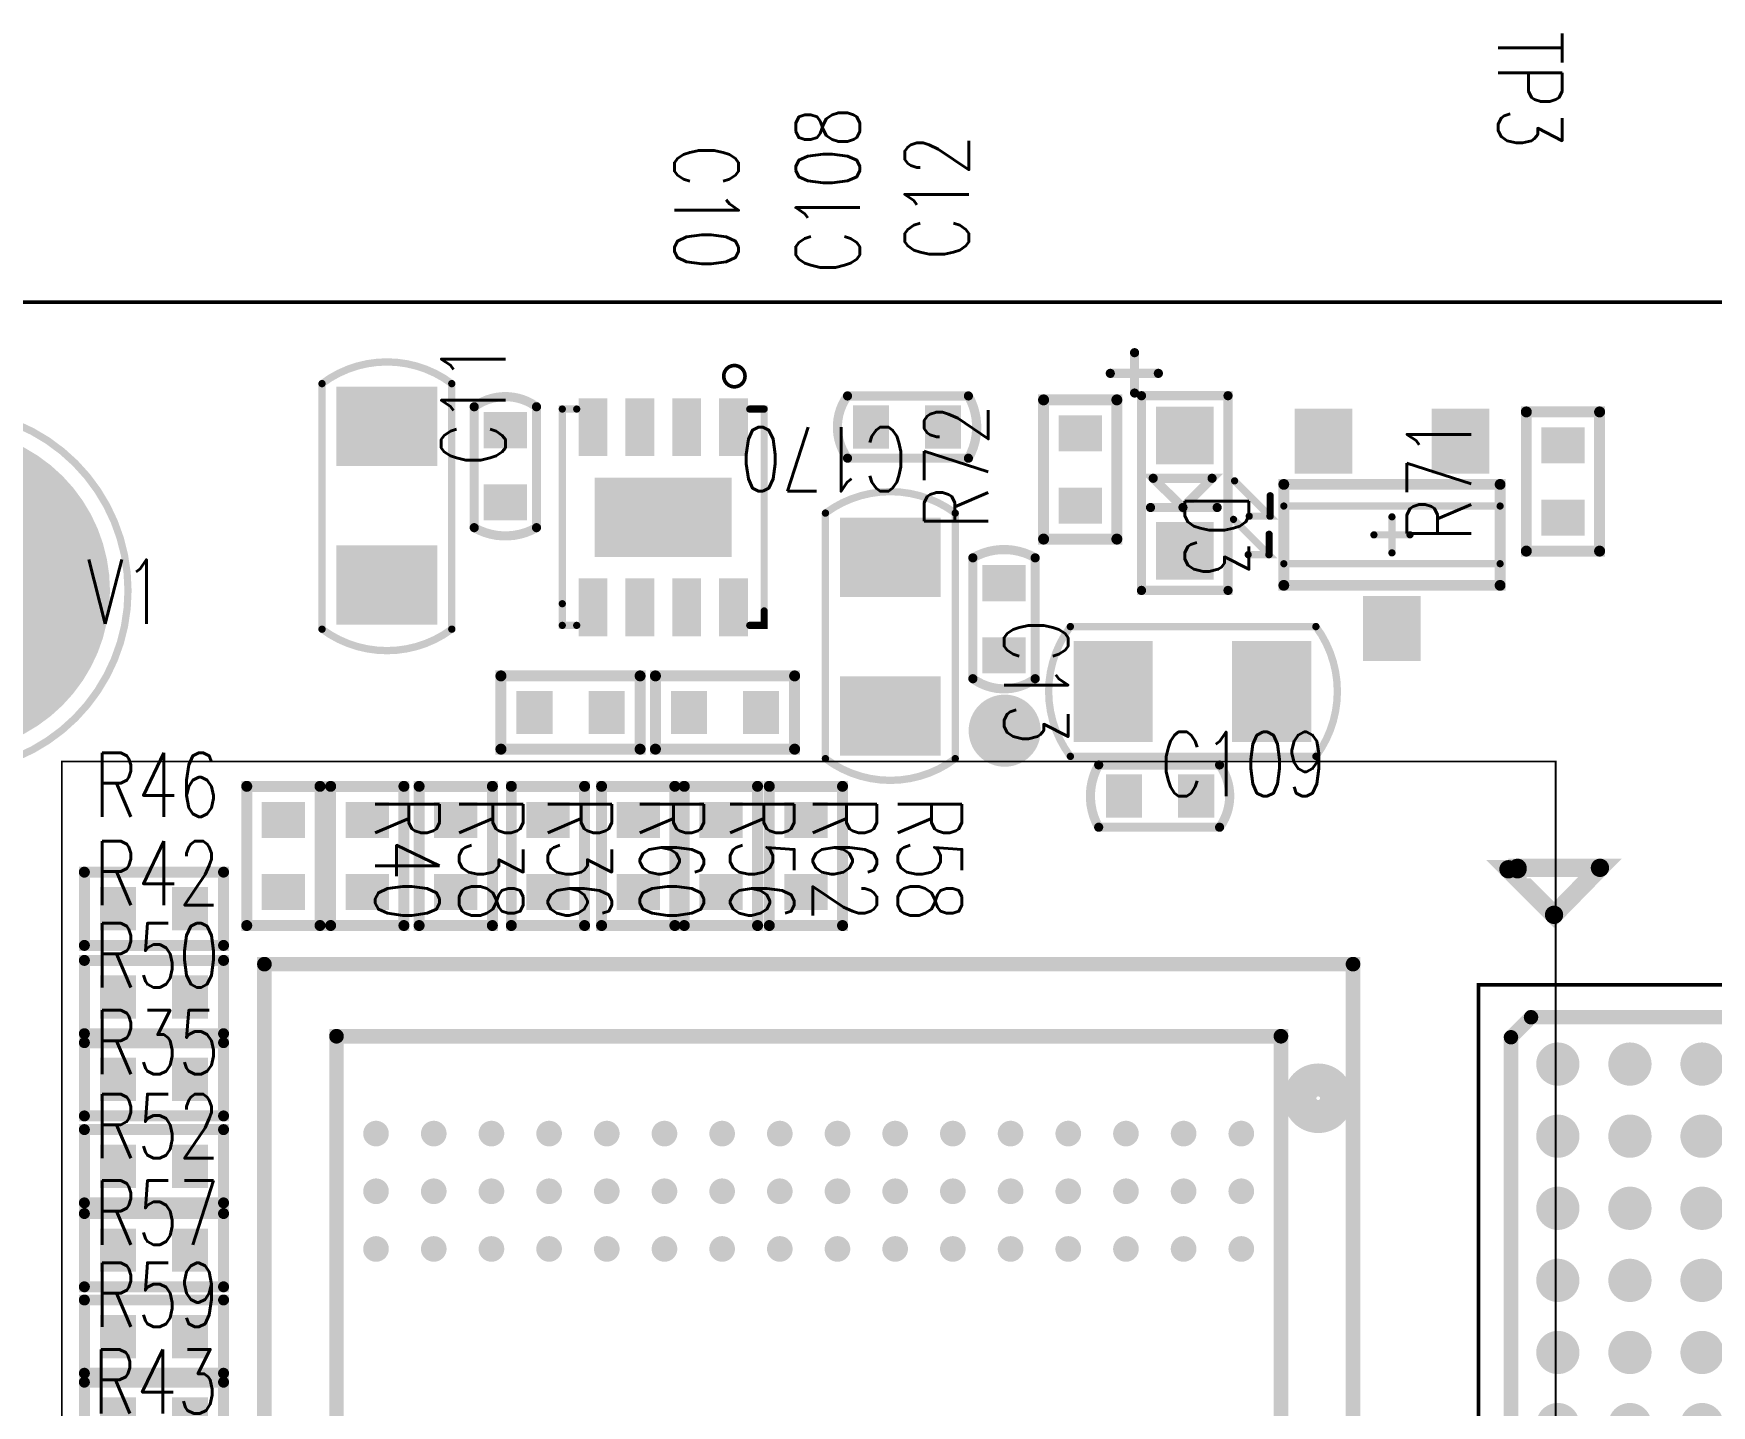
# Model space of a CAD drawing. Extents: x -9.5 to 58.5, y -7 to 53.7.
# Drawn here: x 5.19 to 28.46, y 34.7 to 53.73 of the extents above; entities that cross this region are included whole.
import ezdxf

# ---------------------------------------------------------------- set-up
doc = ezdxf.new("R2010")
doc.units = 0
for name, color, linetype in [('BOARD_OUTLINE_00', 255, 'CONTINUOUS'), ('DRIL_NPLTE_THRU_01', 3, 'CONTINUOUS'), ('DRIL_NPLTE_THRU_02', 222, 'CONTINUOUS'), ('DRIL_NPLTE_THRU_03', 5, 'CONTINUOUS'), ('DRIL_NPLTE_THRU_04', 222, 'CONTINUOUS'), ('DRIL_NPLTE_THRU_05', 2, 'CONTINUOUS'), ('DRIL_NPLTE_THRU_06', 222, 'CONTINUOUS'), ('DRIL_NPLTE_THRU_07', 106, 'CONTINUOUS'), ('DRIL_NPLTE_THRU_08', 255, 'CONTINUOUS'), ('DRIL_NPLTE_THRU_09', 222, 'CONTINUOUS'), ('DRIL_NPLTE_THRU_10', 1, 'CONTINUOUS'), ('DRIL_PLTE_THRU_01', 3, 'CONTINUOUS'), ('DRIL_PLTE_THRU_02', 222, 'CONTINUOUS'), ('DRIL_PLTE_THRU_03', 5, 'CONTINUOUS'), ('DRIL_PLTE_THRU_04', 222, 'CONTINUOUS'), ('DRIL_PLTE_THRU_05', 2, 'CONTINUOUS'), ('DRIL_PLTE_THRU_06', 222, 'CONTINUOUS'), ('DRIL_PLTE_THRU_07', 106, 'CONTINUOUS'), ('DRIL_PLTE_THRU_08', 255, 'CONTINUOUS'), ('DRIL_PLTE_THRU_09', 222, 'CONTINUOUS'), ('DRIL_PLTE_THRU_10', 1, 'CONTINUOUS'), ('DRIL_SYMBOL', 255, 'CONTINUOUS'), ('PADS_BOT', 16, 'CONTINUOUS'), ('PADS_INNER', 96, 'CONTINUOUS'), ('PADS_TOP', 96, 'CONTINUOUS'), ('PART_NAME_01', 254, 'CONTINUOUS'), ('PART_NAME_126', 146, 'CONTINUOUS'), ('PART_TOP_2DLINE_00', 254, 'CONTINUOUS'), ('PART_TOP_2DLINE_01', 254, 'CONTINUOUS'), ('PART_TOP_2DLINE_120', 6, 'CONTINUOUS'), ('PART_TOP_2DLINE_126', 146, 'CONTINUOUS'), ('TAG_00', 255, 'CONTINUOUS'), ('TAG_01', 255, 'CONTINUOUS')]:
    doc.layers.add(name, color=color, linetype=linetype)
doc.styles.add('W0$127', font='simplex', dxfattribs={"width": 0.75})

# ---------------------------------------------------------------- blocks, each defined once
blk = doc.blocks.new('BOARD_28')
at = {"layer": 'BOARD_OUTLINE_00', "const_width": 0.0508}
blk.add_lwpolyline([(53.68, -41.287), (111.68, -41.287), (111.68, -91.287), (53.68, -91.287)], close=True, dxfattribs=at)
blk = doc.blocks.new('SMOOTH_0$1524')
at = {"const_width": 0.0762}
blk.add_lwpolyline([(-0.0381, 0, 1), (0.0381, 0, 1)], format="xyb", close=True, dxfattribs=at)
blk = doc.blocks.new('PART_BODY_TOP_9')
at = {"layer": 'PART_TOP_2DLINE_01', "const_width": 0.1524}
blk.add_lwpolyline([(-0.9652, 0.508), (0.9652, 0.508), (0.9652, -0.508), (-0.9652, -0.508)], close=True, dxfattribs=at)
at = {"layer": 'PART_TOP_2DLINE_01'}
for p in [(-0.9652, 0.508), (0.9652, 0.508), (-0.9652, -0.508), (0.9652, -0.508)]:
    blk.add_blockref('SMOOTH_0$1524', p, dxfattribs=at)
blk = doc.blocks.new('DRIL_HOLE_0')
blk.add_lwpolyline([(0, 0, 1), (0, 0, 1)], format="xyb", close=True)
blk = doc.blocks.new('PAD_0')
blk.add_lwpolyline([(0, 0, 1), (0, 0, 1)], format="xyb", close=True)
blk = doc.blocks.new('PAD_1')
at = {"const_width": 0.5}
blk.add_lwpolyline([(-0.3, 0), (0.3, 0)], dxfattribs=at)
blk = doc.blocks.new('STK_TOP_7')
at = {"layer": 'DRIL_NPLTE_THRU_01'}
blk.add_blockref('DRIL_HOLE_0', (0, 0), dxfattribs=at)
at = {"layer": 'DRIL_NPLTE_THRU_02'}
blk.add_blockref('DRIL_HOLE_0', (0, 0), dxfattribs=at)
at = {"layer": 'DRIL_NPLTE_THRU_03'}
blk.add_blockref('DRIL_HOLE_0', (0, 0), dxfattribs=at)
at = {"layer": 'DRIL_NPLTE_THRU_04'}
blk.add_blockref('DRIL_HOLE_0', (0, 0), dxfattribs=at)
at = {"layer": 'DRIL_NPLTE_THRU_05'}
blk.add_blockref('DRIL_HOLE_0', (0, 0), dxfattribs=at)
at = {"layer": 'DRIL_NPLTE_THRU_06'}
blk.add_blockref('DRIL_HOLE_0', (0, 0), dxfattribs=at)
at = {"layer": 'DRIL_NPLTE_THRU_07'}
blk.add_blockref('DRIL_HOLE_0', (0, 0), dxfattribs=at)
at = {"layer": 'DRIL_NPLTE_THRU_08'}
blk.add_blockref('DRIL_HOLE_0', (0, 0), dxfattribs=at)
at = {"layer": 'DRIL_NPLTE_THRU_09'}
blk.add_blockref('DRIL_HOLE_0', (0, 0), dxfattribs=at)
at = {"layer": 'DRIL_NPLTE_THRU_10'}
blk.add_blockref('DRIL_HOLE_0', (0, 0), dxfattribs=at)
at = {"layer": 'PADS_BOT'}
blk.add_blockref('PAD_0', (0, 0), dxfattribs=at)
at = {"layer": 'PADS_INNER'}
blk.add_blockref('PAD_0', (0, 0), dxfattribs=at)
at = {"layer": 'PADS_TOP', "rotation": 90}
blk.add_blockref('PAD_1', (0, 0), dxfattribs=at)
blk = doc.blocks.new('SYM_TOP_12')
for name, p in [('PART_BODY_TOP_9', (0, 0)), ('STK_TOP_7', (-0.5, 0)), ('STK_TOP_7', (0.5, 0))]:
    blk.add_blockref(name, p)
blk = doc.blocks.new('PART_TOP_196')
blk.add_blockref('SYM_TOP_12', (0, 0))
at = {"layer": 'PART_NAME_01', "style": 'W0$127', "width": 0.75}
blk.add_text('R71', height=0.889, dxfattribs=at).set_placement((-0.833, 1.275))
blk = doc.blocks.new('SMOOTH_0$1')
at = {"const_width": 0.05}
blk.add_lwpolyline([(-0.025, 0, 1), (0.025, 0, 1)], format="xyb", close=True, dxfattribs=at)
blk = doc.blocks.new('SMOOTH_0$15')
at = {"const_width": 0.075}
blk.add_lwpolyline([(-0.0375, 0, 1), (0.0375, 0, 1)], format="xyb", close=True, dxfattribs=at)
blk = doc.blocks.new('PART_BODY_TOP_29')
at = {"layer": 'PART_TOP_2DLINE_00', "const_width": 0.1}
for points in [[(0, -0.25), (0, 0.25)], [(0.25, 0), (-0.25, 0)]]:
    blk.add_lwpolyline(points, dxfattribs=at)
at = {"layer": 'PART_TOP_2DLINE_126'}
for points, const_width in [([(-1.5, -0.7), (-1.5, 0.7), (1.5, 0.7), (1.5, -0.7)], 0.15), ([(-1.5, -0.4), (-1.5, 0.4), (1.5, 0.4), (1.5, -0.4)], 0.1)]:
    blk.add_lwpolyline(points, close=True, dxfattribs=dict(at, const_width=const_width))
at = {"layer": 'PART_TOP_2DLINE_00'}
for p in [(0, 0.25), (-0.25, 0), (0.25, 0), (0, -0.25)]:
    blk.add_blockref('SMOOTH_0$1', p, dxfattribs=at)
at = {"layer": 'PART_TOP_2DLINE_126'}
for name, p in [('SMOOTH_0$15', (-1.5, 0.7)), ('SMOOTH_0$15', (1.5, 0.7)), ('SMOOTH_0$1', (-1.5, 0.4)), ('SMOOTH_0$1', (1.5, 0.4)), ('SMOOTH_0$1', (-1.5, -0.4)), ('SMOOTH_0$1', (1.5, -0.4)), ('SMOOTH_0$15', (-1.5, -0.7)), ('SMOOTH_0$15', (1.5, -0.7))]:
    blk.add_blockref(name, p, dxfattribs=at)
blk = doc.blocks.new('PAD_8')
at = {"const_width": 0.8}
blk.add_lwpolyline([(-0.45, 0), (0.45, 0)], dxfattribs=at)
blk = doc.blocks.new('STK_TOP_35')
at = {"layer": 'DRIL_PLTE_THRU_01'}
blk.add_blockref('DRIL_HOLE_0', (0, 0), dxfattribs=at)
at = {"layer": 'DRIL_PLTE_THRU_02'}
blk.add_blockref('DRIL_HOLE_0', (0, 0), dxfattribs=at)
at = {"layer": 'DRIL_PLTE_THRU_03'}
blk.add_blockref('DRIL_HOLE_0', (0, 0), dxfattribs=at)
at = {"layer": 'DRIL_PLTE_THRU_04'}
blk.add_blockref('DRIL_HOLE_0', (0, 0), dxfattribs=at)
at = {"layer": 'DRIL_PLTE_THRU_05'}
blk.add_blockref('DRIL_HOLE_0', (0, 0), dxfattribs=at)
at = {"layer": 'DRIL_PLTE_THRU_06'}
blk.add_blockref('DRIL_HOLE_0', (0, 0), dxfattribs=at)
at = {"layer": 'DRIL_PLTE_THRU_07'}
blk.add_blockref('DRIL_HOLE_0', (0, 0), dxfattribs=at)
at = {"layer": 'DRIL_PLTE_THRU_08'}
blk.add_blockref('DRIL_HOLE_0', (0, 0), dxfattribs=at)
at = {"layer": 'DRIL_PLTE_THRU_09'}
blk.add_blockref('DRIL_HOLE_0', (0, 0), dxfattribs=at)
at = {"layer": 'DRIL_PLTE_THRU_10'}
blk.add_blockref('DRIL_HOLE_0', (0, 0), dxfattribs=at)
at = {"layer": 'PADS_BOT'}
blk.add_blockref('PAD_0', (0, 0), dxfattribs=at)
at = {"layer": 'PADS_INNER'}
blk.add_blockref('PAD_0', (0, 0), dxfattribs=at)
at = {"layer": 'PADS_TOP', "rotation": 90}
blk.add_blockref('PAD_8', (0, 0), dxfattribs=at)
blk = doc.blocks.new('SYM_TOP_31')
for name, p in [('STK_TOP_35', (0, 1.3)), ('PART_BODY_TOP_29', (0, 0)), ('STK_TOP_35', (-0.95, -1.3)), ('STK_TOP_35', (0.95, -1.3))]:
    blk.add_blockref(name, p)
blk = doc.blocks.new('PART_TOP_199')
blk.add_blockref('SYM_TOP_31', (0, 0))
blk = doc.blocks.new('SMOOTH_0$127')
at = {"const_width": 0.0635}
blk.add_lwpolyline([(-0.03175, 0, 1), (0.03175, 0, 1)], format="xyb", close=True, dxfattribs=at)
blk = doc.blocks.new('PART_BODY_TOP_12')
at = {"layer": 'PART_TOP_2DLINE_01'}
for points, const_width in [([(-0.169, 0.691), (0.321, 1.181), (0.321, 0.894)], 0.1), ([(0.321, 1.185), (0.037, 1.185)], 0.1), ([(0.365, 0.676), (0.855, 1.166), (0.855, 0.879)], 0.1), ([(0.855, 1.17), (0.571, 1.17)], 0.1), ([(0.2, 0.45), (0.2, -0.475)], 0.127), ([(-1.66, -0.366), (-1.66, -1.033)], 0.127), ([(-1.387, -0.696), (-1.947, -0.696)], 0.127)]:
    blk.add_lwpolyline(points, dxfattribs=dict(at, const_width=const_width))
at = {"layer": 'PART_TOP_2DLINE_01', "const_width": 0.127}
for points in [[(-1.35, 0.6), (1.35, 0.6), (1.35, -0.6), (-1.35, -0.6)], [(-0.205, 0.379), (-0.205, -0.438), (0.2, -0.025)]]:
    blk.add_lwpolyline(points, close=True, dxfattribs=at)
at = {"layer": 'PART_TOP_2DLINE_01'}
for name, p in [('SMOOTH_0$1', (0.037, 1.185)), ('SMOOTH_0$1', (0.321, 1.185)), ('SMOOTH_0$1', (0.321, 1.181)), ('SMOOTH_0$1', (0.571, 1.17)), ('SMOOTH_0$1', (0.855, 1.166)), ('SMOOTH_0$1', (0.855, 1.17)), ('SMOOTH_0$1', (0.321, 0.894)), ('SMOOTH_0$1', (-0.169, 0.691)), ('SMOOTH_0$1', (0.365, 0.676)), ('SMOOTH_0$1', (0.855, 0.879)), ('SMOOTH_0$127', (-1.35, 0.6)), ('SMOOTH_0$127', (0.2, 0.45)), ('SMOOTH_0$127', (1.35, 0.6)), ('SMOOTH_0$127', (-0.205, 0.379)), ('SMOOTH_0$127', (0.2, -0.025)), ('SMOOTH_0$127', (-1.66, -0.366)), ('SMOOTH_0$127', (-0.205, -0.438)), ('SMOOTH_0$127', (0.2, -0.475)), ('SMOOTH_0$127', (-1.947, -0.696)), ('SMOOTH_0$127', (-1.387, -0.696)), ('SMOOTH_0$127', (-1.35, -0.6)), ('SMOOTH_0$127', (1.35, -0.6)), ('SMOOTH_0$127', (-1.66, -1.033))]:
    blk.add_blockref(name, p, dxfattribs=at)
blk = doc.blocks.new('PAD_9')
at = {"const_width": 0.8}
blk.add_lwpolyline([(-0.4, 0), (0.4, 0)], dxfattribs=at)
blk = doc.blocks.new('STK_TOP_15')
at = {"layer": 'DRIL_PLTE_THRU_01'}
blk.add_blockref('DRIL_HOLE_0', (0, 0), dxfattribs=at)
at = {"layer": 'DRIL_PLTE_THRU_02'}
blk.add_blockref('DRIL_HOLE_0', (0, 0), dxfattribs=at)
at = {"layer": 'DRIL_PLTE_THRU_03'}
blk.add_blockref('DRIL_HOLE_0', (0, 0), dxfattribs=at)
at = {"layer": 'DRIL_PLTE_THRU_04'}
blk.add_blockref('DRIL_HOLE_0', (0, 0), dxfattribs=at)
at = {"layer": 'DRIL_PLTE_THRU_05'}
blk.add_blockref('DRIL_HOLE_0', (0, 0), dxfattribs=at)
at = {"layer": 'DRIL_PLTE_THRU_06'}
blk.add_blockref('DRIL_HOLE_0', (0, 0), dxfattribs=at)
at = {"layer": 'DRIL_PLTE_THRU_07'}
blk.add_blockref('DRIL_HOLE_0', (0, 0), dxfattribs=at)
at = {"layer": 'DRIL_PLTE_THRU_08'}
blk.add_blockref('DRIL_HOLE_0', (0, 0), dxfattribs=at)
at = {"layer": 'DRIL_PLTE_THRU_09'}
blk.add_blockref('DRIL_HOLE_0', (0, 0), dxfattribs=at)
at = {"layer": 'DRIL_PLTE_THRU_10'}
blk.add_blockref('DRIL_HOLE_0', (0, 0), dxfattribs=at)
at = {"layer": 'PADS_BOT'}
blk.add_blockref('PAD_0', (0, 0), dxfattribs=at)
at = {"layer": 'PADS_INNER'}
blk.add_blockref('PAD_0', (0, 0), dxfattribs=at)
at = {"layer": 'PADS_TOP'}
blk.add_blockref('PAD_9', (0, 0), dxfattribs=at)
blk = doc.blocks.new('SYM_TOP_15')
for name, p in [('PART_BODY_TOP_12', (0, 0)), ('STK_TOP_15', (-0.8, 0)), ('STK_TOP_15', (0.8, 0))]:
    blk.add_blockref(name, p)
blk = doc.blocks.new('PART_TOP_205')
blk.add_blockref('SYM_TOP_15', (0, 0))
at = {"layer": 'PART_NAME_01', "style": 'W0$127', "width": 0.75}
blk.add_text('D3', height=0.889, dxfattribs=at).set_placement((0, 0))
blk = doc.blocks.new('PART_BODY_TOP_4')
at = {"layer": 'PART_TOP_2DLINE_01', "const_width": 0.127}
blk.add_lwpolyline([(-0.852, 0.432), (0.825, 0.432, -0.325402), (0.825, -0.432), (-0.852, -0.432, -0.265612)], format="xyb", close=True, dxfattribs=at)
at = {"layer": 'PART_TOP_2DLINE_01'}
for p in [(-0.852, 0.432), (0.825, 0.432), (-0.852, -0.432), (0.825, -0.432)]:
    blk.add_blockref('SMOOTH_0$127', p, dxfattribs=at)
blk = doc.blocks.new('SYM_TOP_7')
for name, p in [('PART_BODY_TOP_4', (0, 0)), ('STK_TOP_7', (-0.5, 0)), ('STK_TOP_7', (0.5, 0))]:
    blk.add_blockref(name, p)
blk = doc.blocks.new('PART_TOP_206')
blk.add_blockref('SYM_TOP_7', (0, 0))
at = {"layer": 'PART_NAME_01', "style": 'W0$127', "width": 0.75}
blk.add_text('C109', height=0.889, dxfattribs=at).set_placement((0, 0))
blk = doc.blocks.new('PART_TOP_207')
blk.add_blockref('SYM_TOP_12', (0, 0))
at = {"layer": 'PART_NAME_01', "style": 'W0$127', "width": 0.75}
blk.add_text('R72', height=0.889, dxfattribs=at).set_placement((-0.833, 1.275))
blk = doc.blocks.new('PART_TOP_208')
blk.add_blockref('SYM_TOP_7', (0, 0))
at = {"layer": 'PART_NAME_01', "style": 'W0$127', "width": 0.75}
blk.add_text('C13', height=0.889, dxfattribs=at).set_placement((0, 0))
blk = doc.blocks.new('PART_TOP_210')
blk.add_blockref('SYM_TOP_7', (0, 0))
at = {"layer": 'PART_NAME_01', "style": 'W0$127', "width": 0.75}
blk.add_text('C170', height=0.889, dxfattribs=at).set_placement((0, 0))
blk = doc.blocks.new('PART_BODY_TOP_2')
at = {"layer": 'PART_TOP_2DLINE_01', "const_width": 0.1524}
blk.add_lwpolyline([(-0.9652, 0.508), (0.9652, 0.508), (0.9652, -0.508), (-0.9652, -0.508)], close=True, dxfattribs=at)
at = {"layer": 'PART_TOP_2DLINE_01'}
for p in [(-0.9652, 0.508), (0.9652, 0.508), (-0.9652, -0.508), (0.9652, -0.508)]:
    blk.add_blockref('SMOOTH_0$1524', p, dxfattribs=at)
blk = doc.blocks.new('SYM_TOP_5')
for name, p in [('PART_BODY_TOP_2', (0, 0)), ('STK_TOP_7', (-0.5, 0)), ('STK_TOP_7', (0.5, 0))]:
    blk.add_blockref(name, p)
blk = doc.blocks.new('PART_TOP_211')
blk.add_blockref('SYM_TOP_5', (0, 0))
at = {"layer": 'PART_NAME_01', "style": 'W0$127', "width": 0.75}
blk.add_text('R58', height=0.889, dxfattribs=at).set_placement((-0.833, 1.275))
blk = doc.blocks.new('PART_TOP_215')
blk.add_blockref('SYM_TOP_5', (0, 0))
at = {"layer": 'PART_NAME_01', "style": 'W0$127', "width": 0.75}
blk.add_text('R62', height=0.889, dxfattribs=at).set_placement((-0.833, 1.275))
blk = doc.blocks.new('PART_BODY_TOP_3')
at = {"layer": 'PART_TOP_2DLINE_01', "const_width": 0.1524}
blk.add_lwpolyline([(-0.9652, 0.508), (0.9652, 0.508), (0.9652, -0.508), (-0.9652, -0.508)], close=True, dxfattribs=at)
at = {"layer": 'PART_TOP_2DLINE_01'}
for p in [(-0.9652, 0.508), (0.9652, 0.508), (-0.9652, -0.508), (0.9652, -0.508)]:
    blk.add_blockref('SMOOTH_0$1524', p, dxfattribs=at)
blk = doc.blocks.new('SYM_TOP_6')
for name, p in [('PART_BODY_TOP_3', (0, 0)), ('STK_TOP_7', (-0.5, 0)), ('STK_TOP_7', (0.5, 0))]:
    blk.add_blockref(name, p)
blk = doc.blocks.new('PART_TOP_216')
blk.add_blockref('SYM_TOP_6', (0, 0))
blk = doc.blocks.new('PART_TOP_218')
blk.add_blockref('SYM_TOP_5', (0, 0))
at = {"layer": 'PART_NAME_01', "style": 'W0$127', "width": 0.75}
blk.add_text('R56', height=0.889, dxfattribs=at).set_placement((-0.833, 1.275))
blk = doc.blocks.new('PART_BODY_TOP_19')
at = {"layer": 'PART_TOP_2DLINE_01', "const_width": 0.1}
for points in [[(-1.5, 1.4), (-1.5, 1.2)], [(-1.5, 1.2), (-1.5, 1.4), (1.3, 1.4)], [(1.3, 1.4), (1.5, 1.4), (1.5, 1.2)], [(-1.5, -1.2), (-1.5, -1.4), (1.2, -1.4)], [(1.2, -1.4), (1.5, -1.4), (1.5, -1.2)]]:
    blk.add_lwpolyline(points, dxfattribs=at)
at = {"layer": 'PART_TOP_2DLINE_01', "const_width": 0.0508}
blk.add_lwpolyline([(-2.104, 0.987, 1), (-1.809, 0.987, 1)], format="xyb", close=True, dxfattribs=at)
at = {"layer": 'PART_TOP_2DLINE_01'}
for p in [(-1.5, 1.4), (-1.5, 1.4), (1.3, 1.4), (1.3, 1.4), (1.5, 1.4), (-1.5, 1.2), (-1.5, 1.2), (1.5, 1.2), (-1.5, -1.2), (1.5, -1.2), (-1.5, -1.4), (1.2, -1.4), (1.2, -1.4), (1.5, -1.4)]:
    blk.add_blockref('SMOOTH_0$1', p, dxfattribs=at)
blk = doc.blocks.new('PAD_4')
at = {"const_width": 0.4}
blk.add_lwpolyline([(-0.4, 0), (0.4, 0)], dxfattribs=at)
blk = doc.blocks.new('STK_TOP_21')
at = {"layer": 'DRIL_PLTE_THRU_01'}
blk.add_blockref('DRIL_HOLE_0', (0, 0), dxfattribs=at)
at = {"layer": 'DRIL_PLTE_THRU_02'}
blk.add_blockref('DRIL_HOLE_0', (0, 0), dxfattribs=at)
at = {"layer": 'DRIL_PLTE_THRU_03'}
blk.add_blockref('DRIL_HOLE_0', (0, 0), dxfattribs=at)
at = {"layer": 'DRIL_PLTE_THRU_04'}
blk.add_blockref('DRIL_HOLE_0', (0, 0), dxfattribs=at)
at = {"layer": 'DRIL_PLTE_THRU_05'}
blk.add_blockref('DRIL_HOLE_0', (0, 0), dxfattribs=at)
at = {"layer": 'DRIL_PLTE_THRU_06'}
blk.add_blockref('DRIL_HOLE_0', (0, 0), dxfattribs=at)
at = {"layer": 'DRIL_PLTE_THRU_07'}
blk.add_blockref('DRIL_HOLE_0', (0, 0), dxfattribs=at)
at = {"layer": 'DRIL_PLTE_THRU_08'}
blk.add_blockref('DRIL_HOLE_0', (0, 0), dxfattribs=at)
at = {"layer": 'DRIL_PLTE_THRU_09'}
blk.add_blockref('DRIL_HOLE_0', (0, 0), dxfattribs=at)
at = {"layer": 'DRIL_PLTE_THRU_10'}
blk.add_blockref('DRIL_HOLE_0', (0, 0), dxfattribs=at)
at = {"layer": 'PADS_BOT'}
blk.add_blockref('PAD_0', (0, 0), dxfattribs=at)
at = {"layer": 'PADS_INNER'}
blk.add_blockref('PAD_0', (0, 0), dxfattribs=at)
at = {"layer": 'PADS_TOP'}
blk.add_blockref('PAD_4', (0, 0), dxfattribs=at)
blk = doc.blocks.new('PAD_5')
at = {"const_width": 1.1}
blk.add_lwpolyline([(-0.95, 0), (0.95, 0)], dxfattribs=at)
blk = doc.blocks.new('STK_TOP_22')
at = {"layer": 'DRIL_PLTE_THRU_01'}
blk.add_blockref('DRIL_HOLE_0', (0, 0), dxfattribs=at)
at = {"layer": 'DRIL_PLTE_THRU_02'}
blk.add_blockref('DRIL_HOLE_0', (0, 0), dxfattribs=at)
at = {"layer": 'DRIL_PLTE_THRU_03'}
blk.add_blockref('DRIL_HOLE_0', (0, 0), dxfattribs=at)
at = {"layer": 'DRIL_PLTE_THRU_04'}
blk.add_blockref('DRIL_HOLE_0', (0, 0), dxfattribs=at)
at = {"layer": 'DRIL_PLTE_THRU_05'}
blk.add_blockref('DRIL_HOLE_0', (0, 0), dxfattribs=at)
at = {"layer": 'DRIL_PLTE_THRU_06'}
blk.add_blockref('DRIL_HOLE_0', (0, 0), dxfattribs=at)
at = {"layer": 'DRIL_PLTE_THRU_07'}
blk.add_blockref('DRIL_HOLE_0', (0, 0), dxfattribs=at)
at = {"layer": 'DRIL_PLTE_THRU_08'}
blk.add_blockref('DRIL_HOLE_0', (0, 0), dxfattribs=at)
at = {"layer": 'DRIL_PLTE_THRU_09'}
blk.add_blockref('DRIL_HOLE_0', (0, 0), dxfattribs=at)
at = {"layer": 'DRIL_PLTE_THRU_10'}
blk.add_blockref('DRIL_HOLE_0', (0, 0), dxfattribs=at)
at = {"layer": 'PADS_BOT'}
blk.add_blockref('PAD_0', (0, 0), dxfattribs=at)
at = {"layer": 'PADS_INNER'}
blk.add_blockref('PAD_0', (0, 0), dxfattribs=at)
at = {"layer": 'PADS_TOP', "rotation": 90}
blk.add_blockref('PAD_5', (0, 0), dxfattribs=at)
blk = doc.blocks.new('SYM_TOP_22')
for name, p in [('PART_BODY_TOP_19', (0, 0)), ('STK_TOP_22', (0, 0)), ('STK_TOP_21', (-1.25, 0.975)), ('STK_TOP_21', (1.25, 0.975)), ('STK_TOP_21', (-1.25, 0.325)), ('STK_TOP_21', (1.25, 0.325)), ('STK_TOP_21', (-1.25, -0.325)), ('STK_TOP_21', (1.25, -0.325)), ('STK_TOP_21', (-1.25, -0.975)), ('STK_TOP_21', (1.25, -0.975))]:
    blk.add_blockref(name, p)
blk = doc.blocks.new('PART_TOP_219')
blk.add_blockref('SYM_TOP_22', (0, 0))
blk = doc.blocks.new('PART_TOP_221')
blk.add_blockref('SYM_TOP_5', (0, 0))
at = {"layer": 'PART_NAME_01', "style": 'W0$127', "width": 0.75}
blk.add_text('R60', height=0.889, dxfattribs=at).set_placement((-0.833, 1.275))
blk = doc.blocks.new('PART_TOP_222')
blk.add_blockref('SYM_TOP_6', (0, 0))
blk = doc.blocks.new('PART_TOP_223')
blk.add_blockref('SYM_TOP_7', (0, 0))
at = {"layer": 'PART_NAME_01', "style": 'W0$127', "width": 0.75}
blk.add_text('C11', height=0.889, dxfattribs=at).set_placement((0, 0))
blk = doc.blocks.new('PART_TOP_226')
blk.add_blockref('SYM_TOP_5', (0, 0))
at = {"layer": 'PART_NAME_01', "style": 'W0$127', "width": 0.75}
blk.add_text('R36', height=0.889, dxfattribs=at).set_placement((-0.833, 1.275))
blk = doc.blocks.new('PART_TOP_228')
blk.add_blockref('SYM_TOP_5', (0, 0))
at = {"layer": 'PART_NAME_01', "style": 'W0$127', "width": 0.75}
blk.add_text('R38', height=0.889, dxfattribs=at).set_placement((-0.833, 1.275))
blk = doc.blocks.new('PART_TOP_229')
blk.add_blockref('SYM_TOP_5', (0, 0))
at = {"layer": 'PART_NAME_01', "style": 'W0$127', "width": 0.75}
blk.add_text('R40', height=0.889, dxfattribs=at).set_placement((-0.833, 1.275))
blk = doc.blocks.new('PART_TOP_230')
blk.add_blockref('SYM_TOP_5', (0, 0))
at = {"layer": 'PART_NAME_01', "style": 'W0$127', "width": 0.75}
blk.add_text('R46', height=0.889, dxfattribs=at).set_placement((-0.833, 1.275))
blk = doc.blocks.new('PART_TOP_231')
blk.add_blockref('SYM_TOP_5', (0, 0))
at = {"layer": 'PART_NAME_01', "style": 'W0$127', "width": 0.75}
blk.add_text('R42', height=0.889, dxfattribs=at).set_placement((-0.833, 1.275))
blk = doc.blocks.new('PART_TOP_232')
blk.add_blockref('SYM_TOP_5', (0, 0))
at = {"layer": 'PART_NAME_01', "style": 'W0$127', "width": 0.75}
blk.add_text('R50', height=0.889, dxfattribs=at).set_placement((-0.833, 1.275))
blk = doc.blocks.new('PART_TOP_233')
blk.add_blockref('SYM_TOP_5', (0, 0))
at = {"layer": 'PART_NAME_01', "style": 'W0$127', "width": 0.75}
blk.add_text('R35', height=0.889, dxfattribs=at).set_placement((-0.833, 1.275))
blk = doc.blocks.new('PART_TOP_234')
blk.add_blockref('SYM_TOP_5', (0, 0))
at = {"layer": 'PART_NAME_01', "style": 'W0$127', "width": 0.75}
blk.add_text('R52', height=0.889, dxfattribs=at).set_placement((-0.833, 1.275))
blk = doc.blocks.new('PART_TOP_235')
blk.add_blockref('SYM_TOP_5', (0, 0))
at = {"layer": 'PART_NAME_01', "style": 'W0$127', "width": 0.75}
blk.add_text('R57', height=0.889, dxfattribs=at).set_placement((-0.833, 1.275))
blk = doc.blocks.new('PART_TOP_236')
blk.add_blockref('SYM_TOP_5', (0, 0))
at = {"layer": 'PART_NAME_01', "style": 'W0$127', "width": 0.75}
blk.add_text('R59', height=0.889, dxfattribs=at).set_placement((-0.833, 1.275))
blk = doc.blocks.new('PART_TOP_237')
blk.add_blockref('SYM_TOP_5', (0, 0))
at = {"layer": 'PART_NAME_01', "style": 'W0$127', "width": 0.75}
blk.add_text('R43', height=0.889, dxfattribs=at).set_placement((-0.833, 1.275))
blk = doc.blocks.new('SMOOTH_0$1016')
at = {"const_width": 0.0508}
blk.add_lwpolyline([(-0.0254, 0, 1), (0.0254, 0, 1)], format="xyb", close=True, dxfattribs=at)
blk = doc.blocks.new('PART_BODY_TOP_6')
at = {"layer": 'PART_TOP_2DLINE_01', "const_width": 0.1016}
blk.add_lwpolyline([(-1.69367, 0.9), (1.71198, 0.9, -0.33071838), (1.71198, -0.9), (-1.69367, -0.9, -0.33459532)], format="xyb", close=True, dxfattribs=at)
at = {"layer": 'PART_TOP_2DLINE_01'}
for p in [(-1.69367, 0.9), (1.71198, 0.9), (-1.69367, -0.9), (1.71198, -0.9)]:
    blk.add_blockref('SMOOTH_0$1016', p, dxfattribs=at)
blk = doc.blocks.new('PAD_15')
at = {"const_width": 1.1}
blk.add_lwpolyline([(-0.7, 0), (0.7, 0)], dxfattribs=at)
blk = doc.blocks.new('STK_TOP_8')
at = {"layer": 'DRIL_PLTE_THRU_01'}
blk.add_blockref('DRIL_HOLE_0', (0, 0), dxfattribs=at)
at = {"layer": 'DRIL_PLTE_THRU_02'}
blk.add_blockref('DRIL_HOLE_0', (0, 0), dxfattribs=at)
at = {"layer": 'DRIL_PLTE_THRU_03'}
blk.add_blockref('DRIL_HOLE_0', (0, 0), dxfattribs=at)
at = {"layer": 'DRIL_PLTE_THRU_04'}
blk.add_blockref('DRIL_HOLE_0', (0, 0), dxfattribs=at)
at = {"layer": 'DRIL_PLTE_THRU_05'}
blk.add_blockref('DRIL_HOLE_0', (0, 0), dxfattribs=at)
at = {"layer": 'DRIL_PLTE_THRU_06'}
blk.add_blockref('DRIL_HOLE_0', (0, 0), dxfattribs=at)
at = {"layer": 'DRIL_PLTE_THRU_07'}
blk.add_blockref('DRIL_HOLE_0', (0, 0), dxfattribs=at)
at = {"layer": 'DRIL_PLTE_THRU_08'}
blk.add_blockref('DRIL_HOLE_0', (0, 0), dxfattribs=at)
at = {"layer": 'DRIL_PLTE_THRU_09'}
blk.add_blockref('DRIL_HOLE_0', (0, 0), dxfattribs=at)
at = {"layer": 'DRIL_PLTE_THRU_10'}
blk.add_blockref('DRIL_HOLE_0', (0, 0), dxfattribs=at)
at = {"layer": 'PADS_BOT'}
blk.add_blockref('PAD_0', (0, 0), dxfattribs=at)
at = {"layer": 'PADS_INNER'}
blk.add_blockref('PAD_0', (0, 0), dxfattribs=at)
at = {"layer": 'PADS_TOP', "rotation": 90}
blk.add_blockref('PAD_15', (0, 0), dxfattribs=at)
blk = doc.blocks.new('SYM_TOP_9')
for name, p in [('STK_TOP_8', (-1.1, 0)), ('STK_TOP_8', (1.1, 0)), ('PART_BODY_TOP_6', (0, 0))]:
    blk.add_blockref(name, p)
blk = doc.blocks.new('PART_TOP_247')
blk.add_blockref('SYM_TOP_9', (0, 0))
at = {"layer": 'PART_NAME_126', "style": 'W0$127', "width": 0.75}
blk.add_text('C10', height=0.889, dxfattribs=at).set_placement((-5.014, 3.988))
blk = doc.blocks.new('PART_TOP_249')
blk.add_blockref('SYM_TOP_9', (0, 0))
at = {"layer": 'PART_NAME_126', "style": 'W0$127', "width": 0.75}
blk.add_text('C108', height=0.889, dxfattribs=at).set_placement((5.035, 0.424))
blk = doc.blocks.new('PART_TOP_251')
blk.add_blockref('SYM_TOP_9', (0, 0))
at = {"layer": 'PART_NAME_126', "style": 'W0$127', "width": 0.75}
blk.add_text('C12', height=0.889, rotation=90, dxfattribs=at).set_placement((-3.102, 5.98))
blk = doc.blocks.new('PAD_14')
at = {"const_width": 0.5}
blk.add_lwpolyline([(0, -0.25, 1), (0, 0.25, 1)], format="xyb", close=True, dxfattribs=at)
blk = doc.blocks.new('STK_TOP_20')
at = {"layer": 'DRIL_PLTE_THRU_01'}
blk.add_blockref('DRIL_HOLE_0', (0, 0), dxfattribs=at)
at = {"layer": 'DRIL_PLTE_THRU_02'}
blk.add_blockref('DRIL_HOLE_0', (0, 0), dxfattribs=at)
at = {"layer": 'DRIL_PLTE_THRU_03'}
blk.add_blockref('DRIL_HOLE_0', (0, 0), dxfattribs=at)
at = {"layer": 'DRIL_PLTE_THRU_04'}
blk.add_blockref('DRIL_HOLE_0', (0, 0), dxfattribs=at)
at = {"layer": 'DRIL_PLTE_THRU_05'}
blk.add_blockref('DRIL_HOLE_0', (0, 0), dxfattribs=at)
at = {"layer": 'DRIL_PLTE_THRU_06'}
blk.add_blockref('DRIL_HOLE_0', (0, 0), dxfattribs=at)
at = {"layer": 'DRIL_PLTE_THRU_07'}
blk.add_blockref('DRIL_HOLE_0', (0, 0), dxfattribs=at)
at = {"layer": 'DRIL_PLTE_THRU_08'}
blk.add_blockref('DRIL_HOLE_0', (0, 0), dxfattribs=at)
at = {"layer": 'DRIL_PLTE_THRU_09'}
blk.add_blockref('DRIL_HOLE_0', (0, 0), dxfattribs=at)
at = {"layer": 'DRIL_PLTE_THRU_10'}
blk.add_blockref('DRIL_HOLE_0', (0, 0), dxfattribs=at)
at = {"layer": 'PADS_BOT'}
blk.add_blockref('PAD_0', (0, 0), dxfattribs=at)
at = {"layer": 'PADS_INNER'}
blk.add_blockref('PAD_0', (0, 0), dxfattribs=at)
at = {"layer": 'PADS_TOP'}
blk.add_blockref('PAD_14', (0, 0), dxfattribs=at)
blk = doc.blocks.new('SYM_TOP_21')
blk.add_blockref('STK_TOP_20', (0, 0))
blk = doc.blocks.new('PART_TOP_259')
blk.add_blockref('SYM_TOP_21', (0, 0))
at = {"layer": 'PART_NAME_126', "style": 'W0$127', "width": 0.75}
blk.add_text('TP3', height=0.889, dxfattribs=at).set_placement((-9.698, 6.843))
blk = doc.blocks.new('PART_BODY_TOP_26')
at = {"layer": 'PART_TOP_2DLINE_126', "const_width": 0.1}
blk.add_lwpolyline([(2.5, 0, 1), (-2.5, 0, 1)], format="xyb", close=True, dxfattribs=at)
blk = doc.blocks.new('DRIL_SYMBOL_3$2')
at = {"layer": 'DRIL_SYMBOL', "const_width": 0.0508}
for points in [[(0, -0.254), (0, 0.254)], [(-0.254, 0), (0.254, 0)]]:
    blk.add_lwpolyline(points, dxfattribs=at)
blk = doc.blocks.new('DRIL_HOLE_3$2')
at = {"const_width": 1.6}
blk.add_lwpolyline([(-0.8, 0, 1), (0.8, 0, 1)], format="xyb", close=True, dxfattribs=at)
blk.add_blockref('DRIL_SYMBOL_3$2', (0, 0))
blk = doc.blocks.new('PAD_3')
at = {"const_width": 2.25}
blk.add_lwpolyline([(0, -1.125, 1), (0, 1.125, 1)], format="xyb", close=True, dxfattribs=at)
blk = doc.blocks.new('STK_TOP_29')
at = {"layer": 'DRIL_PLTE_THRU_01'}
blk.add_blockref('DRIL_HOLE_3$2', (0, 0), dxfattribs=at)
at = {"layer": 'DRIL_PLTE_THRU_02'}
blk.add_blockref('DRIL_HOLE_3$2', (0, 0), dxfattribs=at)
at = {"layer": 'DRIL_PLTE_THRU_03'}
blk.add_blockref('DRIL_HOLE_3$2', (0, 0), dxfattribs=at)
at = {"layer": 'DRIL_PLTE_THRU_04'}
blk.add_blockref('DRIL_HOLE_3$2', (0, 0), dxfattribs=at)
at = {"layer": 'DRIL_PLTE_THRU_05'}
blk.add_blockref('DRIL_HOLE_3$2', (0, 0), dxfattribs=at)
at = {"layer": 'DRIL_PLTE_THRU_06'}
blk.add_blockref('DRIL_HOLE_3$2', (0, 0), dxfattribs=at)
at = {"layer": 'DRIL_PLTE_THRU_07'}
blk.add_blockref('DRIL_HOLE_3$2', (0, 0), dxfattribs=at)
at = {"layer": 'DRIL_PLTE_THRU_08'}
blk.add_blockref('DRIL_HOLE_3$2', (0, 0), dxfattribs=at)
at = {"layer": 'DRIL_PLTE_THRU_09'}
blk.add_blockref('DRIL_HOLE_3$2', (0, 0), dxfattribs=at)
at = {"layer": 'DRIL_PLTE_THRU_10'}
blk.add_blockref('DRIL_HOLE_3$2', (0, 0), dxfattribs=at)
at = {"layer": 'PADS_BOT'}
blk.add_blockref('PAD_3', (0, 0), dxfattribs=at)
at = {"layer": 'PADS_INNER'}
blk.add_blockref('PAD_3', (0, 0), dxfattribs=at)
at = {"layer": 'PADS_TOP'}
blk.add_blockref('PAD_3', (0, 0), dxfattribs=at)
blk = doc.blocks.new('SYM_TOP_29')
for name in ['PART_BODY_TOP_26', 'STK_TOP_29']:
    blk.add_blockref(name, (0, 0))
blk = doc.blocks.new('PART_TOP_280')
blk.add_blockref('SYM_TOP_29', (0, 0))
at = {"layer": 'PART_NAME_01', "style": 'W0$127', "width": 0.75}
blk.add_text('V1', height=0.889, dxfattribs=at).set_placement((1.927, -0.458))
blk = doc.blocks.new('SMOOTH_0$2')
at = {"const_width": 0.1}
blk.add_lwpolyline([(-0.05, 0, 1), (0.05, 0, 1)], format="xyb", close=True, dxfattribs=at)
blk = doc.blocks.new('SMOOTH_0$05')
at = {"const_width": 0.025}
blk.add_lwpolyline([(-0.0125, 0, 1), (0.0125, 0, 1)], format="xyb", close=True, dxfattribs=at)
blk = doc.blocks.new('SMOOTH_0$254')
at = {"const_width": 0.127}
blk.add_lwpolyline([(-0.0635, 0, 1), (0.0635, 0, 1)], format="xyb", close=True, dxfattribs=at)
blk = doc.blocks.new('PART_BODY_TOP_27')
at = {"layer": 'PART_TOP_2DLINE_120', "const_width": 0.05}
blk.add_lwpolyline([(-11.6, 11.6), (11.6, 11.6), (11.6, -11.6), (-11.6, -11.6)], close=True, dxfattribs=at)
for points in [[(-0.5, 0), (0, 0), (0, 0.5)], [(0, -0.5), (0, 0), (0.5, 0)]]:
    blk.add_lwpolyline(points, dxfattribs=at)
at = {"layer": 'PART_TOP_2DLINE_126'}
for points, const_width in [([(-11.059, 13.222), (-9.916, 13.222), (-10.553, 12.57), (-11.185, 13.202), (-11.059, 13.202)], 0.254), ([(-11.15, -11.15), (-11.15, 10.872), (-10.872, 11.15), (11.15, 11.15), (11.15, -11.15)], 0.2)]:
    blk.add_lwpolyline(points, close=True, dxfattribs=dict(at, const_width=const_width))
at = {"layer": 'TAG_00'}
blk.add_lwpolyline([(0, 0), (0, 0)], dxfattribs=at)
at = {"layer": 'TAG_01'}
blk.add_lwpolyline([(0, 0), (0, 0)], dxfattribs=at)
at = {"layer": 'PART_TOP_2DLINE_120'}
for p in [(-11.6, 11.6), (11.6, 11.6), (0, 0.5), (-0.5, 0), (0, 0), (0, 0), (0.5, 0), (0, -0.5), (-11.6, -11.6), (11.6, -11.6)]:
    blk.add_blockref('SMOOTH_0$05', p, dxfattribs=at)
at = {"layer": 'PART_TOP_2DLINE_126'}
for name, p in [('SMOOTH_0$254', (-11.185, 13.202)), ('SMOOTH_0$254', (-11.059, 13.222)), ('SMOOTH_0$254', (-11.059, 13.202)), ('SMOOTH_0$254', (-9.916, 13.222)), ('SMOOTH_0$254', (-10.553, 12.57)), ('SMOOTH_0$2', (-10.872, 11.15)), ('SMOOTH_0$2', (11.15, 11.15)), ('SMOOTH_0$2', (-11.15, 10.872)), ('SMOOTH_0$2', (-11.15, -11.15)), ('SMOOTH_0$2', (11.15, -11.15))]:
    blk.add_blockref(name, p, dxfattribs=at)
blk = doc.blocks.new('PAD_16')
at = {"const_width": 0.3}
blk.add_lwpolyline([(0, -0.15, 1), (0, 0.15, 1)], format="xyb", close=True, dxfattribs=at)
blk = doc.blocks.new('STK_TOP_30')
at = {"layer": 'DRIL_NPLTE_THRU_01'}
blk.add_blockref('DRIL_HOLE_0', (0, 0), dxfattribs=at)
at = {"layer": 'DRIL_NPLTE_THRU_02'}
blk.add_blockref('DRIL_HOLE_0', (0, 0), dxfattribs=at)
at = {"layer": 'DRIL_NPLTE_THRU_03'}
blk.add_blockref('DRIL_HOLE_0', (0, 0), dxfattribs=at)
at = {"layer": 'DRIL_NPLTE_THRU_04'}
blk.add_blockref('DRIL_HOLE_0', (0, 0), dxfattribs=at)
at = {"layer": 'DRIL_NPLTE_THRU_05'}
blk.add_blockref('DRIL_HOLE_0', (0, 0), dxfattribs=at)
at = {"layer": 'DRIL_NPLTE_THRU_06'}
blk.add_blockref('DRIL_HOLE_0', (0, 0), dxfattribs=at)
at = {"layer": 'DRIL_NPLTE_THRU_07'}
blk.add_blockref('DRIL_HOLE_0', (0, 0), dxfattribs=at)
at = {"layer": 'DRIL_NPLTE_THRU_08'}
blk.add_blockref('DRIL_HOLE_0', (0, 0), dxfattribs=at)
at = {"layer": 'DRIL_NPLTE_THRU_09'}
blk.add_blockref('DRIL_HOLE_0', (0, 0), dxfattribs=at)
at = {"layer": 'DRIL_NPLTE_THRU_10'}
blk.add_blockref('DRIL_HOLE_0', (0, 0), dxfattribs=at)
at = {"layer": 'PADS_BOT'}
blk.add_blockref('PAD_0', (0, 0), dxfattribs=at)
at = {"layer": 'PADS_INNER'}
blk.add_blockref('PAD_0', (0, 0), dxfattribs=at)
at = {"layer": 'PADS_TOP'}
blk.add_blockref('PAD_16', (0, 0), dxfattribs=at)
blk = doc.blocks.new('SYM_TOP_30')
for name, p in [('PART_BODY_TOP_27', (0, 0)), ('STK_TOP_30', (-10.5, 10.5)), ('STK_TOP_30', (-9.5, 10.5)), ('STK_TOP_30', (-8.5, 10.5)), ('STK_TOP_30', (-10.5, 9.5)), ('STK_TOP_30', (-9.5, 9.5)), ('STK_TOP_30', (-8.5, 9.5)), ('STK_TOP_30', (-10.5, 8.5)), ('STK_TOP_30', (-9.5, 8.5)), ('STK_TOP_30', (-8.5, 8.5)), ('STK_TOP_30', (-10.5, 7.5)), ('STK_TOP_30', (-9.5, 7.5)), ('STK_TOP_30', (-8.5, 7.5)), ('STK_TOP_30', (-10.5, 6.5)), ('STK_TOP_30', (-9.5, 6.5)), ('STK_TOP_30', (-8.5, 6.5)), ('STK_TOP_30', (-10.5, 5.5)), ('STK_TOP_30', (-9.5, 5.5)), ('STK_TOP_30', (-8.5, 5.5))]:
    blk.add_blockref(name, p)
blk = doc.blocks.new('PART_TOP_291')
blk.add_blockref('SYM_TOP_30', (0, 0))
blk = doc.blocks.new('SMOOTH_0$2032')
at = {"const_width": 0.1016}
blk.add_lwpolyline([(-0.0508, 0, 1), (0.0508, 0, 1)], format="xyb", close=True, dxfattribs=at)
blk = doc.blocks.new('SMOOTH_0$0254')
at = {"const_width": 0.0127}
blk.add_lwpolyline([(-0.00635, 0, 1), (0.00635, 0, 1)], format="xyb", close=True, dxfattribs=at)
blk = doc.blocks.new('PART_BODY_TOP_11')
at = {"layer": 'PART_TOP_2DLINE_00', "const_width": 0.203}
for points in [[(-5.55, -7.55), (-5.55, 7.55), (5.55, 7.55), (5.55, -7.55)], [(-4.55, -6.55), (4.55, -6.55), (4.55, 6.55), (-4.55, 6.55)], [(4.55, -6.55), (4.55, 6.55), (-4.55, 6.55), (-4.55, -6.55)], [(-4.55, -6.55), (4.55, -6.55), (4.55, 6.55), (-4.55, 6.55)]]:
    blk.add_lwpolyline(points, close=True, dxfattribs=at)
for points in [[(-3.309, 7.067, 1), (-4.071, 7.067, 1)], [(-3.436, 7.067, 1), (-3.944, 7.067, 1)], [(-3.563, 7.067, 1), (-3.817, 7.067, 1)]]:
    blk.add_lwpolyline(points, format="xyb", close=True, dxfattribs=at)
at = {"layer": 'PART_TOP_2DLINE_120', "const_width": 0.0254}
blk.add_lwpolyline([(-8.36, -10.36), (8.36, -10.36), (8.36, 10.36), (-8.36, 10.36)], close=True, dxfattribs=at)
at = {"layer": 'PART_TOP_2DLINE_00'}
for p in [(-5.55, 7.55), (5.55, 7.55), (-4.55, 6.55), (-4.55, 6.55), (-4.55, 6.55), (4.55, 6.55), (4.55, 6.55), (4.55, 6.55), (-4.55, -6.55), (-4.55, -6.55), (-4.55, -6.55), (4.55, -6.55), (4.55, -6.55), (4.55, -6.55), (-5.55, -7.55), (5.55, -7.55)]:
    blk.add_blockref('SMOOTH_0$2032', p, dxfattribs=at)
at = {"layer": 'PART_TOP_2DLINE_120'}
for p in [(-8.36, 10.36), (8.36, 10.36), (-8.36, -10.36), (8.36, -10.36)]:
    blk.add_blockref('SMOOTH_0$0254', p, dxfattribs=at)
blk = doc.blocks.new('PAD_18')
at = {"const_width": 0.1778}
blk.add_lwpolyline([(0, -0.0889, 1), (0, 0.0889, 1)], format="xyb", close=True, dxfattribs=at)
blk = doc.blocks.new('STK_TOP_14')
at = {"layer": 'DRIL_PLTE_THRU_01'}
blk.add_blockref('DRIL_HOLE_0', (0, 0), dxfattribs=at)
at = {"layer": 'DRIL_PLTE_THRU_02'}
blk.add_blockref('DRIL_HOLE_0', (0, 0), dxfattribs=at)
at = {"layer": 'DRIL_PLTE_THRU_03'}
blk.add_blockref('DRIL_HOLE_0', (0, 0), dxfattribs=at)
at = {"layer": 'DRIL_PLTE_THRU_04'}
blk.add_blockref('DRIL_HOLE_0', (0, 0), dxfattribs=at)
at = {"layer": 'DRIL_PLTE_THRU_05'}
blk.add_blockref('DRIL_HOLE_0', (0, 0), dxfattribs=at)
at = {"layer": 'DRIL_PLTE_THRU_06'}
blk.add_blockref('DRIL_HOLE_0', (0, 0), dxfattribs=at)
at = {"layer": 'DRIL_PLTE_THRU_07'}
blk.add_blockref('DRIL_HOLE_0', (0, 0), dxfattribs=at)
at = {"layer": 'DRIL_PLTE_THRU_08'}
blk.add_blockref('DRIL_HOLE_0', (0, 0), dxfattribs=at)
at = {"layer": 'DRIL_PLTE_THRU_09'}
blk.add_blockref('DRIL_HOLE_0', (0, 0), dxfattribs=at)
at = {"layer": 'DRIL_PLTE_THRU_10'}
blk.add_blockref('DRIL_HOLE_0', (0, 0), dxfattribs=at)
at = {"layer": 'PADS_BOT'}
blk.add_blockref('PAD_0', (0, 0), dxfattribs=at)
at = {"layer": 'PADS_INNER'}
blk.add_blockref('PAD_0', (0, 0), dxfattribs=at)
at = {"layer": 'PADS_TOP'}
blk.add_blockref('PAD_18', (0, 0), dxfattribs=at)
blk = doc.blocks.new('SYM_TOP_14')
for name, p in [('PART_BODY_TOP_11', (0, 0)), ('STK_TOP_14', (-3.2, 6)), ('STK_TOP_14', (-2.4, 6)), ('STK_TOP_14', (-1.6, 6)), ('STK_TOP_14', (1.6, 6)), ('STK_TOP_14', (2.4, 6)), ('STK_TOP_14', (3.2, 6)), ('STK_TOP_14', (-3.2, 5.2)), ('STK_TOP_14', (-2.4, 5.2)), ('STK_TOP_14', (-1.6, 5.2)), ('STK_TOP_14', (1.6, 5.2)), ('STK_TOP_14', (2.4, 5.2)), ('STK_TOP_14', (3.2, 5.2)), ('STK_TOP_14', (-3.2, 4.4)), ('STK_TOP_14', (-2.4, 4.4)), ('STK_TOP_14', (-1.6, 4.4)), ('STK_TOP_14', (1.6, 4.4)), ('STK_TOP_14', (2.4, 4.4)), ('STK_TOP_14', (3.2, 4.4)), ('STK_TOP_14', (-3.2, 3.6)), ('STK_TOP_14', (-2.4, 3.6)), ('STK_TOP_14', (-1.6, 3.6)), ('STK_TOP_14', (1.6, 3.6)), ('STK_TOP_14', (2.4, 3.6)), ('STK_TOP_14', (3.2, 3.6)), ('STK_TOP_14', (-3.2, 2.8)), ('STK_TOP_14', (-2.4, 2.8)), ('STK_TOP_14', (-1.6, 2.8)), ('STK_TOP_14', (1.6, 2.8)), ('STK_TOP_14', (2.4, 2.8)), ('STK_TOP_14', (3.2, 2.8)), ('STK_TOP_14', (-3.2, 1.999)), ('STK_TOP_14', (-2.4, 1.999)), ('STK_TOP_14', (-1.6, 1.999)), ('STK_TOP_14', (1.6, 1.999)), ('STK_TOP_14', (2.4, 1.999)), ('STK_TOP_14', (3.2, 1.999)), ('STK_TOP_14', (-3.2, 1.199)), ('STK_TOP_14', (-2.4, 1.199)), ('STK_TOP_14', (-1.6, 1.199)), ('STK_TOP_14', (1.6, 1.199)), ('STK_TOP_14', (2.4, 1.199)), ('STK_TOP_14', (3.2, 1.199)), ('STK_TOP_14', (-3.2, 0.399)), ('STK_TOP_14', (-2.4, 0.399)), ('STK_TOP_14', (-1.6, 0.399)), ('STK_TOP_14', (1.6, 0.399)), ('STK_TOP_14', (2.4, 0.399)), ('STK_TOP_14', (3.2, 0.399)), ('STK_TOP_14', (-3.2, -0.401)), ('STK_TOP_14', (-2.4, -0.401)), ('STK_TOP_14', (-1.6, -0.401)), ('STK_TOP_14', (1.6, -0.401)), ('STK_TOP_14', (2.4, -0.401)), ('STK_TOP_14', (3.2, -0.401)), ('STK_TOP_14', (-3.2, -1.201)), ('STK_TOP_14', (-2.4, -1.201)), ('STK_TOP_14', (-1.6, -1.201)), ('STK_TOP_14', (1.6, -1.201)), ('STK_TOP_14', (2.4, -1.201)), ('STK_TOP_14', (3.2, -1.201)), ('STK_TOP_14', (-3.2, -2.001)), ('STK_TOP_14', (-2.4, -2.001)), ('STK_TOP_14', (-1.6, -2.001)), ('STK_TOP_14', (1.6, -2.001)), ('STK_TOP_14', (2.4, -2.001)), ('STK_TOP_14', (3.2, -2.001)), ('STK_TOP_14', (-3.2, -2.801)), ('STK_TOP_14', (-2.4, -2.801)), ('STK_TOP_14', (-1.6, -2.801)), ('STK_TOP_14', (1.6, -2.801)), ('STK_TOP_14', (2.4, -2.801)), ('STK_TOP_14', (3.2, -2.801)), ('STK_TOP_14', (-3.2, -3.601)), ('STK_TOP_14', (-2.4, -3.601)), ('STK_TOP_14', (-1.6, -3.601)), ('STK_TOP_14', (1.6, -3.601)), ('STK_TOP_14', (2.4, -3.601)), ('STK_TOP_14', (3.2, -3.601)), ('STK_TOP_14', (-3.2, -4.401)), ('STK_TOP_14', (-2.4, -4.401)), ('STK_TOP_14', (-1.6, -4.401)), ('STK_TOP_14', (1.6, -4.401)), ('STK_TOP_14', (2.4, -4.401)), ('STK_TOP_14', (3.2, -4.401)), ('STK_TOP_14', (-3.2, -5.201)), ('STK_TOP_14', (-2.4, -5.201)), ('STK_TOP_14', (-1.6, -5.201)), ('STK_TOP_14', (1.6, -5.201)), ('STK_TOP_14', (2.4, -5.201)), ('STK_TOP_14', (3.2, -5.201)), ('STK_TOP_14', (-3.2, -6.002)), ('STK_TOP_14', (-2.4, -6.002)), ('STK_TOP_14', (-1.6, -6.002)), ('STK_TOP_14', (1.6, -6.002)), ('STK_TOP_14', (2.4, -6.002)), ('STK_TOP_14', (3.2, -6.002))]:
    blk.add_blockref(name, p)
blk = doc.blocks.new('PART_TOP_297')
blk.add_blockref('SYM_TOP_14', (0, 0))

msp = doc.modelspace()

# ---------------------------------------------------------------- block references
for name, p, rotation in [('PART_TOP_259', (18.66, 44.058), 270), ('PART_TOP_249', (17.074, 45.364), 90), ('PART_TOP_247', (10.091, 47.178), 270), ('PART_TOP_205', (21.158, 47.354), 270), ('PART_TOP_223', (11.734, 47.726), 90), ('PART_TOP_219', (13.924, 47.019), 270), ('PART_TOP_199', (24.032, 46.774), 180), ('PART_TOP_210', (17.305, 48.269), 180), ('PART_TOP_207', (19.708, 47.681), 90), ('PART_TOP_196', (26.404, 47.514), 90), ('PART_TOP_208', (18.651, 45.604), 270), ('PART_TOP_222', (12.638, 44.31), 180), ('PART_TOP_216', (14.781, 44.31), 180), ('PART_TOP_297', (15.942, 35.27), 270), ('PART_TOP_229', (8.655, 42.321), 270), ('PART_TOP_228', (9.819, 42.321), 270), ('PART_TOP_226', (11.046, 42.321), 270), ('PART_TOP_221', (12.325, 42.321), 270), ('PART_TOP_218', (13.577, 42.321), 270), ('PART_TOP_215', (14.724, 42.321), 270), ('PART_TOP_211', (15.903, 42.321), 270)]:
    msp.add_blockref(name, p, dxfattribs=dict(rotation=rotation))
for name, p in [('PART_TOP_251', (21.265, 44.602)), ('BOARD_28', (-53.68, 91.287)), ('PART_TOP_280', (4, 46)), ('PART_TOP_206', (20.816, 43.151)), ('PART_TOP_230', (6.86, 41.588)), ('PART_TOP_231', (6.86, 40.364)), ('PART_TOP_291', (36.833, 28.934)), ('PART_TOP_232', (6.86, 39.223)), ('PART_TOP_233', (6.86, 38.017)), ('PART_TOP_234', (6.86, 36.853)), ('PART_TOP_235', (6.86, 35.654)), ('PART_TOP_236', (6.86, 34.514)), ('PART_TOP_237', (6.845, 33.313))]:
    msp.add_blockref(name, p)

doc.saveas('drawing.dxf')
